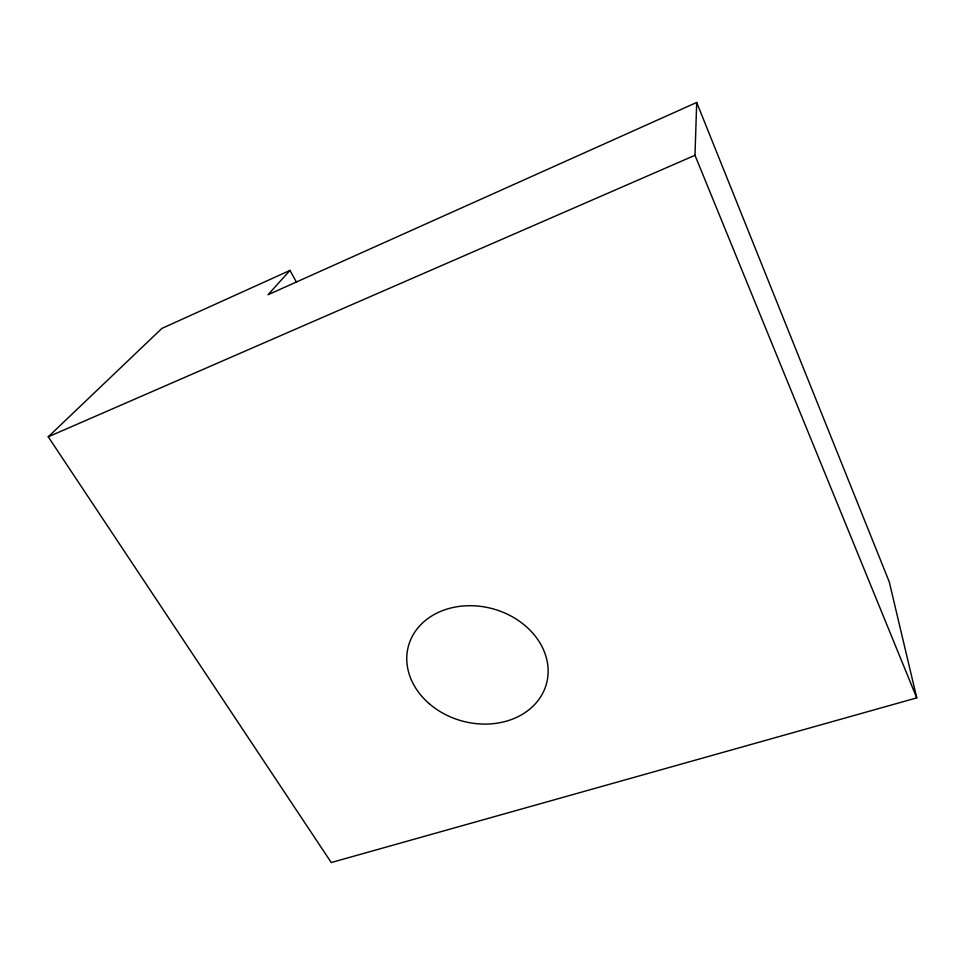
<?xml version="1.0" encoding="UTF-8"?>
<svg xmlns="http://www.w3.org/2000/svg" width="965" height="965" viewBox="0 0 965 965"><rect width="100%" height="100%" fill="white"/><g stroke="black" fill="none" stroke-linecap="round" stroke-linejoin="round"><path stroke-width="1.45" d="M289.97 270.429L161.927 328.389L48.25 436.807L331.248 862.541L916.75 697.876L694.993 155.293L696.694 102.459L268.029 294.735L289.97 270.429L296.52 282.275M48.25 436.807L694.993 155.293M696.694 102.459L889.248 581.835L916.75 697.876M429.485 703.907A71.543 58.177 15.3 0 0 546.407 683.932A71.543 58.177 15.3 0 0 456.445 606.828A71.543 58.177 15.3 0 0 429.485 703.907"/></g></svg>
